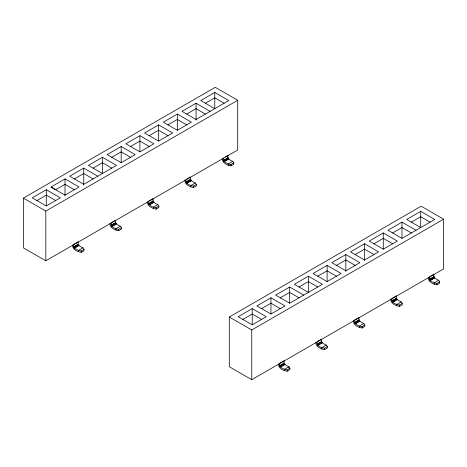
<?xml version="1.0" encoding="UTF-8"?>
<svg xmlns="http://www.w3.org/2000/svg" width="467" height="467" viewBox="0 0 467 467"><rect width="100%" height="100%" fill="white"/><g stroke="black" fill="none" stroke-linecap="round" stroke-linejoin="round"><path stroke-width="0.7" d="M23.35 198.101L23.35 247.819L45.819 260.79L237.715 150L237.715 100.282L215.246 87.311L23.35 198.101L45.819 211.072L237.715 100.282M45.819 260.79L45.819 211.072M46.286 205.859L46.286 189.725L60.325 197.833L46.286 205.935L32.241 197.833L46.286 189.725M65.006 195.766L65.006 178.914L79.046 187.022L65.006 195.13L50.967 187.022L65.006 178.914M78.485 251.766L78.485 250.417C75.969 249.331 72.589 247.808 73.757 244.393L78.252 241.795C77.084 245.216 80.464 246.739 82.98 247.819L83.978 249.407L83.978 250.756L81.229 252.343C77.615 251.771 72.081 249.571 72.595 244.988M81.229 252.343L81.229 250.995L83.978 249.407M83.727 184.955L83.727 168.108L97.766 176.211M102.448 173.432L102.448 157.297L116.487 165.406L83.727 184.319L69.688 176.211L83.727 168.108M115.927 230.149L115.927 228.801C113.411 227.715 110.031 226.191 111.199 222.771L115.693 220.179C114.526 223.6 117.906 225.123 120.422 226.203L121.42 227.791L121.42 229.139L118.676 230.727C115.057 230.155 109.523 227.949 110.043 223.366M118.676 230.727L118.676 229.373L121.42 227.791M121.169 162.621L121.169 146.486L135.214 154.595L121.169 162.703L107.13 154.595L121.169 146.486M139.89 151.816L139.89 135.681L153.935 143.789L139.89 151.892L125.851 143.789L139.89 135.681M149.207 200.833L153.135 198.563C151.968 201.977 155.348 203.507 157.864 204.587L158.862 206.169L158.862 207.523L156.118 209.111L153.369 208.533L153.369 207.179C150.859 206.099 147.479 204.575 148.646 201.154M156.118 209.111L156.118 207.757L158.862 206.169M158.611 141.005L158.611 124.87L172.656 132.978L158.611 141.087L144.572 132.978L158.611 124.87M177.337 130.194L177.337 114.065L191.377 122.167L177.337 130.275L163.292 122.167L177.337 114.065M190.583 176.94C189.415 180.361 192.789 181.885 195.305 182.971L196.309 184.553L196.309 185.907L193.56 187.489L190.816 186.917L190.816 185.562C188.3 184.483 184.92 182.959 186.088 179.538L190.016 177.267M193.56 187.489L193.56 186.14L196.309 184.553M196.058 120.101L196.058 103.254L210.097 111.362M214.779 108.578L214.779 92.443L228.818 100.551L196.058 119.464L182.013 111.362L196.058 103.254M225.217 156.947L228.024 155.324C226.857 158.745 230.237 160.269 232.753 161.354L233.751 162.936L233.751 164.285L231.002 165.873L228.258 165.295L228.258 163.946C225.742 162.86 222.362 161.337 223.53 157.922M229.285 317L229.285 366.718L251.754 379.689L443.65 268.899L443.65 219.181L421.181 206.21L229.285 317L251.754 329.971L443.65 219.181M231.002 165.873L231.002 164.524L233.751 162.936M251.754 379.689L251.754 329.971M252.221 324.758L252.221 308.623L266.26 316.725L252.221 324.834L238.182 316.725L252.221 308.623M270.942 313.947L270.942 297.812L284.987 305.92L270.942 314.022L256.903 305.92L270.942 297.812M284.421 370.664L284.421 369.315C281.905 368.229 278.525 366.706 279.698 363.285L284.187 360.693C283.02 364.114 286.399 365.638 288.915 366.718L289.914 368.305L289.914 369.654L287.17 371.242C283.551 370.67 278.023 368.463 278.536 363.886M287.17 371.242L287.17 369.887L289.914 368.305M288.915 368.072L288.915 366.718L284.421 369.315L287.17 369.887M289.663 303.136L289.663 287.001L303.708 295.109M308.389 292.33L308.389 276.195L322.428 284.304L289.663 303.217L275.623 295.109L289.663 287.001M321.635 339.077C320.461 342.492 323.841 344.021 326.357 345.101L327.361 346.689L327.361 348.038L324.612 349.625L321.868 349.047L321.868 347.693C319.352 346.613 315.972 345.09 317.14 341.669L321.068 339.398M324.612 349.625L324.612 348.271L327.361 346.689M327.11 281.519L327.11 265.384L341.149 273.493L327.11 281.601L313.065 273.493L327.11 265.384M345.831 271.426L345.831 254.579L359.87 262.682L345.831 270.79L331.786 262.682L345.831 254.579M359.076 317.461C357.909 320.876 361.289 322.399 363.805 323.485L364.803 325.067L364.803 326.421L362.053 328.003L359.31 327.431L359.31 326.077C356.794 324.997 353.414 323.473 354.581 320.053L358.516 317.782M362.053 328.003L362.053 326.655L364.803 325.067M364.552 260.615L364.552 243.768L378.591 251.876L364.552 259.979L350.513 251.876L364.552 243.768M383.273 249.092L383.273 232.957L397.312 241.065L383.273 249.174L369.234 241.065L383.273 232.957M396.752 305.809L396.752 304.461C394.236 303.381 390.856 301.851 392.023 298.436L396.518 295.839C395.351 299.259 398.73 300.783 401.246 301.869L402.245 303.451L402.245 304.805L399.495 306.387C395.882 305.815 390.348 303.614 390.861 299.032M399.495 306.387L399.495 305.039L402.245 303.451M401.994 238.287L401.994 222.152L416.033 230.254M420.714 227.476L420.714 211.341L434.759 219.449L401.994 238.363L387.954 230.254L401.994 222.152M430.031 276.493L433.96 274.222C432.792 277.643 436.172 279.167 438.688 280.247L439.686 281.834L439.686 283.183L436.943 284.771L434.193 284.193L434.193 282.844C431.677 281.759 428.297 280.235 429.471 276.814M436.943 284.771L436.943 283.422L439.686 281.834M102.448 157.297L88.409 165.406L102.448 173.508M214.779 92.443L200.74 100.551L214.779 108.659M36.922 200.536L46.286 195.13L55.643 200.536M74.364 178.914L83.727 173.508L93.091 178.914M93.091 168.108L102.448 162.703L111.811 168.108M111.811 157.297L121.169 151.892L130.532 157.297M130.532 146.486L139.89 141.087L149.253 146.486M149.253 135.681L158.611 130.275L167.974 135.681M167.974 124.87L177.337 119.464L186.695 124.87M186.695 114.065L196.058 108.659L205.416 114.065M205.416 103.254L214.779 97.848L224.137 103.254M73.774 246.804L78.263 244.206M111.216 225.182L115.711 222.59M148.658 203.565L153.153 200.973M186.1 181.949L190.594 179.357M223.547 160.333L228.036 157.735M73.815 247.008L78.31 244.416M111.257 225.392L115.752 222.794M148.699 203.775L153.194 201.178M186.146 182.153L190.635 179.562M223.588 160.537L228.083 157.945M73.885 247.218L78.374 244.626M111.327 225.602L115.822 223.01M148.769 203.986L153.264 201.388M186.21 182.363L190.705 179.772M223.658 160.747L228.147 158.155M73.979 247.428L78.468 244.831M111.42 225.812L115.915 223.214M148.862 204.19L153.357 201.598M186.304 182.574L190.799 179.982M223.751 160.957L228.24 158.366M74.09 247.627L78.584 245.035M111.537 226.01L116.026 223.413M148.979 204.394L153.474 201.797M186.421 182.772L190.915 180.18M223.862 161.156L228.357 158.564M74.224 247.814L78.719 245.216M111.671 226.197L116.16 223.6M149.113 204.575L153.608 201.983M186.555 182.959L191.05 180.367M223.997 161.343L228.491 158.745M74.376 247.977L78.865 245.385M111.817 226.361L116.312 223.763M149.259 204.744L153.754 202.147M186.701 183.122L191.196 180.531M224.148 161.506L228.637 158.914M74.533 248.117L79.022 245.525M111.975 226.501L116.47 223.903M149.417 204.885L153.912 202.287M186.858 183.262L191.353 180.671M224.306 161.646L228.795 159.054M82.98 247.819L78.485 250.417L81.229 250.995M120.422 226.203L115.927 228.801L118.676 229.373M157.864 204.587L153.369 207.179L156.118 207.757M195.305 182.971L190.816 185.562L193.56 186.14M232.753 161.354L228.258 163.946L231.002 164.524M308.389 276.195L294.344 284.304L308.389 292.406M420.714 211.341L406.675 219.449L420.714 227.557M242.863 319.428L252.221 314.022L261.584 319.428M261.584 308.623L270.942 303.217L280.305 308.623M280.305 297.812L289.663 292.406L299.026 297.812M299.026 287.001L308.389 281.601L317.747 287.001M317.747 276.195L327.11 270.79L336.468 276.195M336.468 265.384L345.831 259.979L355.189 265.384M355.189 254.579L364.552 249.174L373.909 254.579M373.909 243.768L383.273 238.363L392.636 243.768M392.636 232.957L401.994 227.557L411.357 232.957M411.357 222.152L420.714 216.746L430.078 222.152M279.71 365.702L284.205 363.104M317.151 344.08L321.646 341.488M354.599 322.463L359.088 319.872M392.041 300.847L396.53 298.25M429.482 279.231L433.977 276.633M279.751 365.906L284.245 363.308M317.198 344.29L321.687 341.692M354.64 322.668L359.129 320.076M392.082 301.052L396.576 298.46M429.523 279.435L434.018 276.843M279.821 366.116L284.315 363.524M317.262 344.5L321.757 341.902M354.71 322.878L359.199 320.286M392.152 301.262L396.646 298.67M429.593 279.645L434.088 277.054M279.914 366.326L284.409 363.729M317.356 344.704L321.851 342.113M354.803 323.088L359.292 320.496M392.245 301.472L396.74 298.88M429.687 279.856L434.182 277.258M280.031 366.525L284.526 363.927M317.472 344.909L321.967 342.311M354.914 323.287L359.409 320.695M392.362 301.67L396.851 299.078M429.803 280.054L434.298 277.462M280.165 366.712L284.654 364.114M317.607 345.09L322.102 342.498M355.048 323.473L359.543 320.882M392.496 301.857L396.985 299.265M429.938 280.241L434.427 277.643M280.311 366.875L284.806 364.278M317.753 345.259L322.248 342.661M355.2 323.637L359.689 321.045M392.642 302.021L397.137 299.429M430.084 280.404L434.579 277.812M280.469 367.015L284.963 364.418M317.91 345.399L322.405 342.801M355.358 323.777L359.847 321.185M392.8 302.161L397.294 299.569M430.241 280.544L434.736 277.947M326.357 345.101L321.868 347.693L324.612 348.271M363.805 323.485L359.31 326.077L362.053 326.655M401.246 301.869L396.752 304.461L399.495 305.039M438.688 280.247L434.193 282.844L436.943 283.422M74.364 189.725L65.006 184.319L55.643 189.725L50.967 187.022M434.193 284.193C431.467 283.06 427.743 280.971 428.309 277.416M228.258 165.295C225.532 164.168 221.807 162.072 222.368 158.517M190.816 186.917C188.084 185.784 184.36 183.694 184.926 180.134M359.31 327.431C356.584 326.299 352.854 324.209 353.42 320.648M153.369 208.533C150.643 207.401 146.918 205.311 147.484 201.75M321.868 349.047C319.136 347.915 315.412 345.825 315.978 342.264"/></g></svg>
